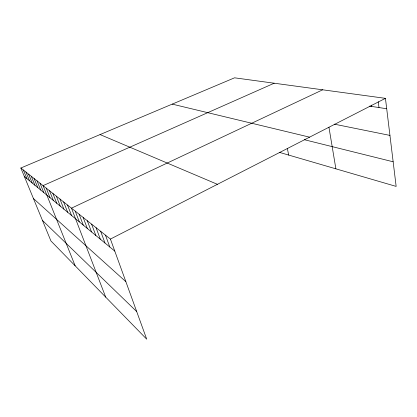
<?xml version="1.0" encoding="UTF-8"?>
<svg xmlns="http://www.w3.org/2000/svg" width="417" height="417" viewBox="0 0 417 417"><rect width="100%" height="100%" fill="white"/><g stroke="black" fill="none" stroke-linecap="round" stroke-linejoin="round"><path stroke-width="0.63" d="M385.438 98.344L234.547 77.817L20.85 168.009L110.422 239.071L385.438 98.344L396.15 186.409L279.395 152.361M322.69 89.806L71.469 208.166L105.699 297.128M274.198 83.212L43.06 185.628L75.164 265.811M369.644 106.116L386.705 108.754M334.387 124.172L389.947 135.41M172.216 104.125L309.57 137.167M304.248 139.679L393.158 161.791M100.07 134.571L217.413 184.324M24.374 176.563L114.779 251.102M33.438 198.549L125.861 281.673M42.456 220.426L136.703 311.577M20.85 168.009L50.916 240.943L146.711 339.183L110.422 239.071M25.937 172.044L29.524 180.806M23.357 169.995L26.917 178.658M28.585 174.144L32.208 183.021M31.317 176.313L34.971 185.294M37.014 180.832L40.736 190.048M34.121 178.539L37.811 187.64M39.99 183.193L43.749 192.534M46.224 188.14L50.05 197.731M49.487 190.731L53.35 200.452M52.86 193.405L56.754 203.256M56.337 196.167L60.267 206.154M59.933 199.018L63.895 209.146M63.65 201.964L67.648 212.243M67.491 205.013L71.526 215.438M75.237 211.158L79.339 221.88M79.126 214.244L83.264 225.117M83.145 217.434L87.315 228.459M87.304 220.734L91.505 231.915M91.604 224.148L95.842 235.485M96.061 227.682L100.325 239.186M100.674 231.341L104.975 243.017M105.459 235.136L109.791 246.989M287.334 148.379L288.679 155.072M328.94 127.232L335.883 168.833M371.302 105.131L371.469 106.398M378.245 101.779L378.98 107.56"/></g></svg>
